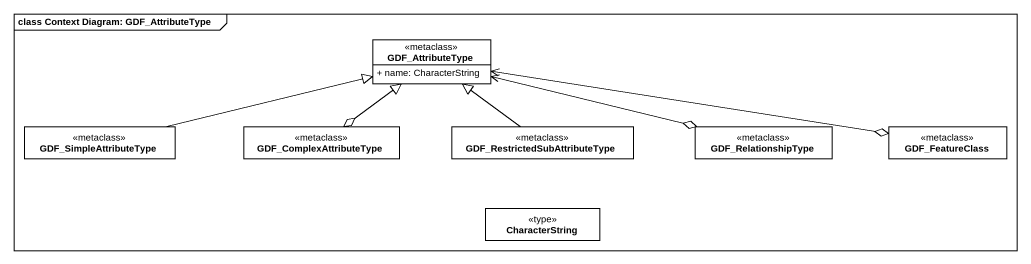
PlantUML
@startuml
mainframe class Context Diagram: GDF_AttributeType
hide circle
hide empty members
skinparam classAttributeIconSize 0
class GDF_AttributeType <<metaclass>> {
  + name: CharacterString
}
class GDF_SimpleAttributeType <<metaclass>>
class GDF_ComplexAttributeType <<metaclass>>
class "GDF_RestrictedSubAttributeType" as GDF_RestrictedSubAttributeTy <<metaclass>>
class GDF_RelationshipType <<metaclass>>
class GDF_FeatureClass <<metaclass>>
class CharacterString <<type>>
GDF_SimpleAttributeType -right-|> GDF_AttributeType
GDF_ComplexAttributeType o-up-> GDF_AttributeType
GDF_ComplexAttributeType -up-|> GDF_AttributeType
GDF_RestrictedSubAttributeTy -up-|> GDF_AttributeType
GDF_RelationshipType o-left-> GDF_AttributeType
GDF_FeatureClass o-left-> GDF_AttributeType
@enduml
